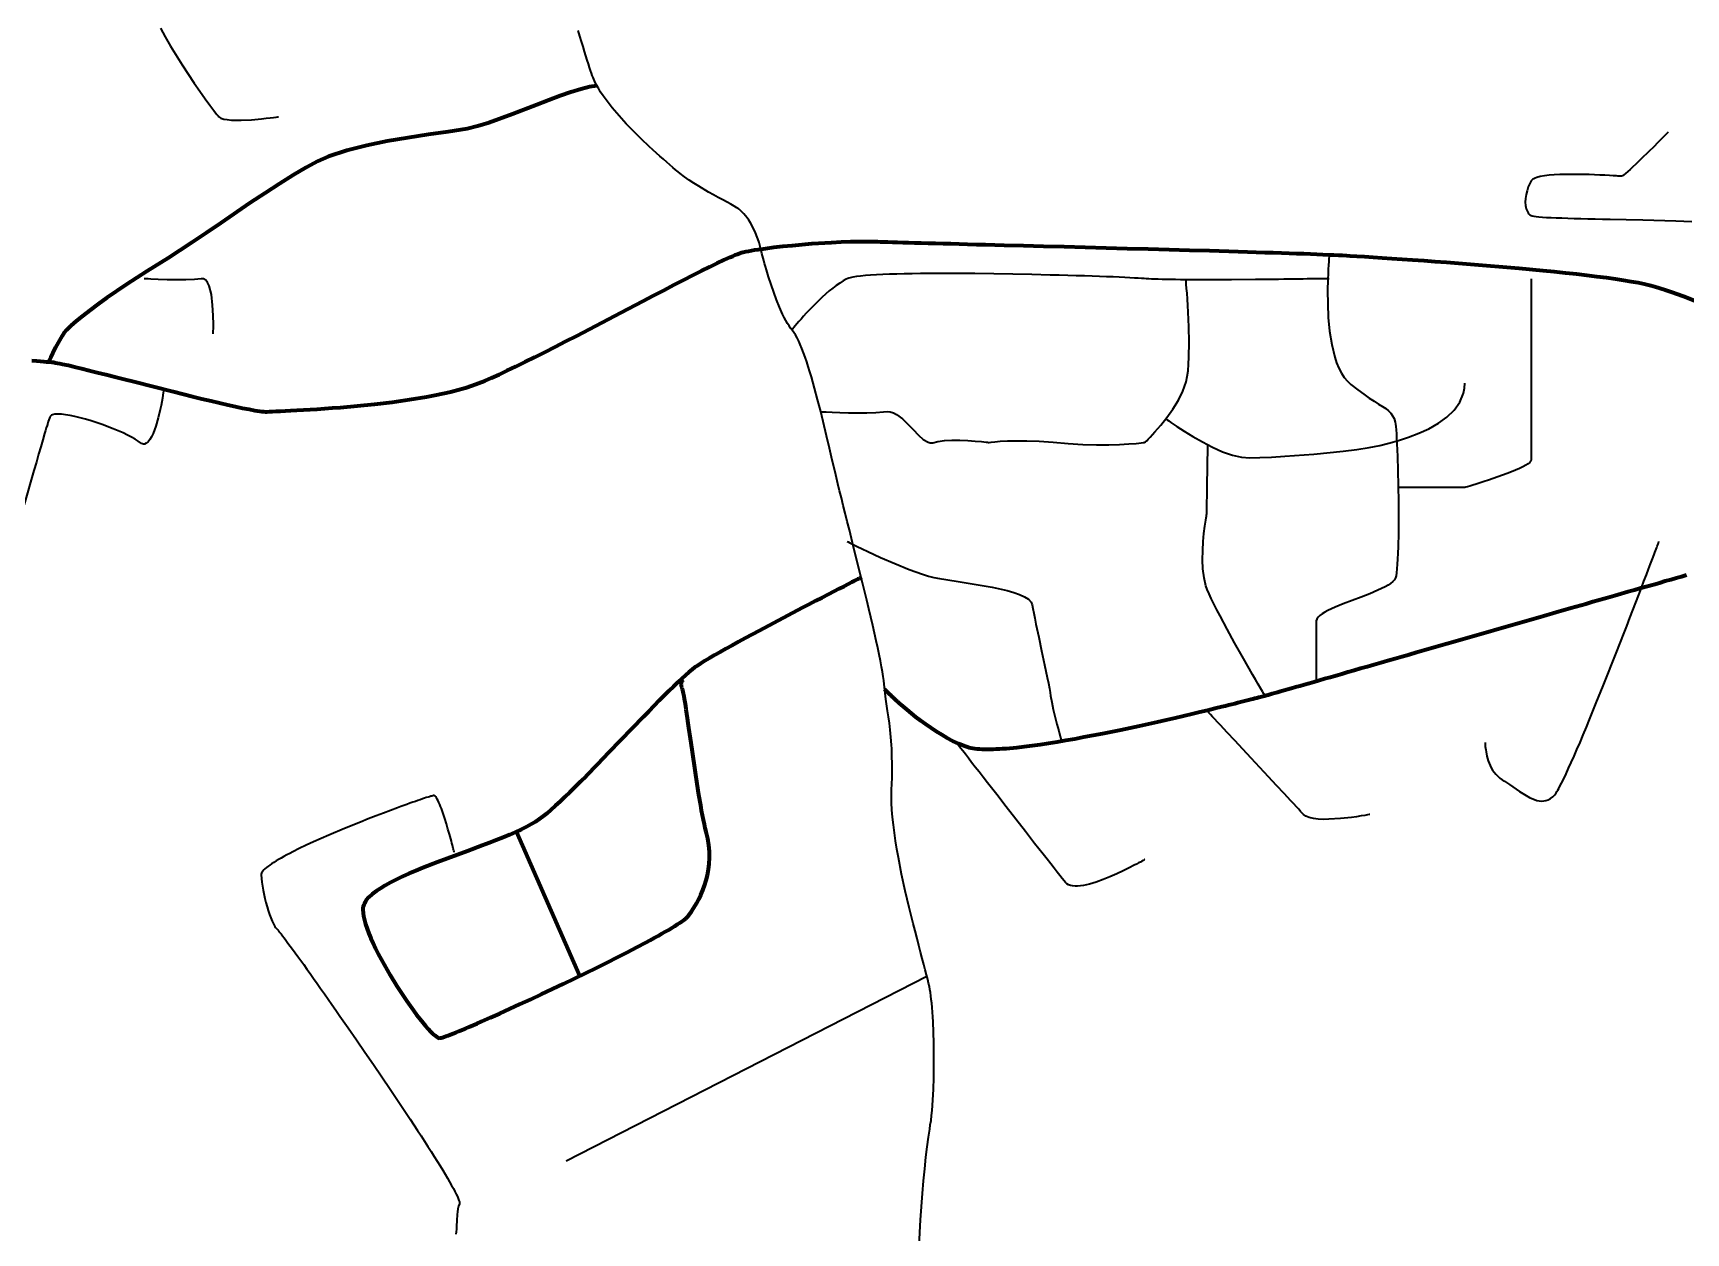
# Model space of a CAD drawing. Header units: inches. Extents: x 23 to 178, y 8 to 179.
# Drawn here: x 50.4 to 74.72, y 97.7 to 115.34 of the extents above; entities that cross this region are included whole.
import ezdxf

# ---------------------------------------------------------------- set-up
doc = ezdxf.new("R2010")
doc.units = ezdxf.units.IN
doc.header["$MEASUREMENT"] = 0
for name, color, linetype in [('Routes 2', 7, 'Continuous'), ('Routes 3', 7, 'Continuous'), ('Routes 4', 7, 'Continuous')]:
    doc.layers.add(name, color=color, linetype=linetype)

msp = doc.modelspace()

# ---------------------------------------------------------------- linework, layer by layer
at = {"layer": 'Routes 2', "color": 7, "lineweight": 106, "true_color": 0xffffff}
msp.add_lwpolyline([(50.385, 110.526), (50.45, 110.519), (50.507, 110.513), (50.557, 110.509), (50.597, 110.506), (50.658, 110.503), (50.679, 110.501), (50.703, 110.497), (50.73, 110.492), (50.761, 110.486), (50.795, 110.479), (50.832, 110.472), (50.915, 110.453), (51.009, 110.431), (51.113, 110.407), (51.225, 110.379), (51.345, 110.349), (51.472, 110.318), (51.605, 110.284), (51.742, 110.249), (51.883, 110.213), (52.172, 110.14), (52.463, 110.066), (52.748, 109.995), (52.885, 109.961), (53.019, 109.929), (53.146, 109.899), (53.267, 109.872), (53.38, 109.847), (53.484, 109.824), (53.579, 109.806), (53.663, 109.791), (53.7, 109.785), (53.735, 109.78), (53.766, 109.776), (53.794, 109.773), (53.819, 109.771), (53.84, 109.771), (53.877, 109.773), (53.922, 109.775), (53.978, 109.777), (54.042, 109.78), (54.115, 109.784), (54.195, 109.788), (54.283, 109.792), (54.377, 109.797), (54.477, 109.803), (54.582, 109.81), (54.693, 109.817), (54.808, 109.826), (54.926, 109.835), (55.172, 109.856), (55.426, 109.882), (55.684, 109.913), (55.94, 109.949), (56.19, 109.991), (56.312, 110.014), (56.431, 110.039), (56.545, 110.065), (56.656, 110.094), (56.761, 110.124), (56.861, 110.156), (56.955, 110.189), (57.046, 110.226), (57.146, 110.269), (57.256, 110.319), (57.376, 110.375), (57.504, 110.437), (57.639, 110.503), (57.782, 110.574), (57.929, 110.648), (58.082, 110.726), (58.239, 110.807), (58.399, 110.889), (59.051, 111.229), (59.373, 111.398), (59.53, 111.479), (59.683, 111.559), (59.83, 111.635), (59.973, 111.708), (60.108, 111.777), (60.236, 111.842), (60.356, 111.901), (60.466, 111.955), (60.566, 112.002), (60.612, 112.023), (60.655, 112.042), (60.695, 112.06), (60.732, 112.076), (60.766, 112.089), (60.797, 112.101), (60.824, 112.11), (60.847, 112.118), (60.885, 112.127), (60.925, 112.134), (60.969, 112.142), (61.016, 112.15), (61.067, 112.157), (61.178, 112.173), (61.3, 112.188), (61.431, 112.203), (61.569, 112.217), (61.858, 112.242), (62.149, 112.261), (62.291, 112.268), (62.428, 112.273), (62.558, 112.276), (62.678, 112.276), (62.789, 112.273), (62.825, 112.272), (62.869, 112.27), (62.92, 112.269), (62.978, 112.267), (63.044, 112.265), (63.116, 112.263), (63.195, 112.261), (63.279, 112.259), (63.37, 112.256), (63.467, 112.254), (63.569, 112.251), (63.676, 112.248), (63.788, 112.245), (63.904, 112.242), (64.025, 112.239), (64.15, 112.236), (64.279, 112.232), (64.412, 112.229), (64.687, 112.222), (64.973, 112.214), (65.268, 112.206), (65.57, 112.198), (65.877, 112.19), (66.499, 112.173), (66.808, 112.165), (67.115, 112.156), (67.416, 112.147), (67.709, 112.139), (67.993, 112.13), (68.265, 112.122), (68.396, 112.118), (68.524, 112.114), (68.647, 112.11), (68.766, 112.106), (68.881, 112.102), (68.99, 112.098), (69.095, 112.095), (69.195, 112.091), (69.289, 112.087), (69.377, 112.084), (69.459, 112.08), (69.535, 112.077), (69.605, 112.074), (69.667, 112.071), (69.722, 112.068), (69.772, 112.065), (69.876, 112.059), (69.99, 112.052), (70.115, 112.044), (70.249, 112.035), (70.391, 112.026), (70.541, 112.016), (70.697, 112.005), (70.859, 111.993), (71.025, 111.981), (71.196, 111.968), (71.547, 111.941), (72.26, 111.881), (72.61, 111.848), (72.779, 111.831), (72.945, 111.814), (73.105, 111.797), (73.26, 111.779), (73.407, 111.761), (73.547, 111.743), (73.679, 111.725), (73.801, 111.706), (73.912, 111.688), (74.013, 111.669), (74.102, 111.65), (74.179, 111.632), (74.253, 111.611), (74.331, 111.587), (74.414, 111.561), (74.5, 111.532), (74.68, 111.468), (74.869, 111.397)], dxfattribs=at)
at = {"layer": 'Routes 3', "color": 7, "lineweight": 70, "true_color": 0xffffff}
for points in [[(58.697, 114.563), (58.587, 114.546), (58.458, 114.514), (58.313, 114.469), (58.155, 114.414), (57.988, 114.351), (57.813, 114.284), (57.455, 114.145), (57.105, 114.02), (56.94, 113.97), (56.787, 113.931), (56.508, 113.886), (56.218, 113.845), (55.611, 113.747), (55.309, 113.686), (55.019, 113.612), (54.745, 113.522), (54.592, 113.453), (54.418, 113.36), (54.229, 113.249), (54.026, 113.123), (53.814, 112.986), (53.597, 112.841), (53.161, 112.545), (52.95, 112.4), (52.748, 112.264), (52.56, 112.139), (52.388, 112.03), (52.077, 111.838), (51.773, 111.64), (51.488, 111.445), (51.357, 111.351), (51.237, 111.261), (51.129, 111.178), (51.035, 111.101), (50.957, 111.032), (50.896, 110.974), (50.855, 110.926), (50.828, 110.885), (50.731, 110.713), (50.691, 110.633), (50.66, 110.567), (50.64, 110.522), (50.635, 110.509), (50.633, 110.505)], [(62.584, 107.333), (62.583, 107.332), (62.578, 107.33), (62.571, 107.326), (62.561, 107.321), (62.548, 107.315), (62.533, 107.307), (62.515, 107.298), (62.495, 107.288), (62.473, 107.276), (62.448, 107.263), (62.392, 107.235), (62.328, 107.202), (62.257, 107.166), (62.179, 107.126), (62.096, 107.082), (62.007, 107.036), (61.913, 106.988), (61.816, 106.937), (61.715, 106.885), (61.507, 106.776), (61.083, 106.551), (60.878, 106.44), (60.779, 106.386), (60.684, 106.334), (60.593, 106.283), (60.507, 106.235), (60.427, 106.189), (60.353, 106.146), (60.286, 106.106), (60.227, 106.069), (60.176, 106.036), (60.154, 106.022), (60.134, 106.008), (60.095, 105.978), (60.049, 105.941), (59.999, 105.897), (59.945, 105.847), (59.886, 105.792), (59.823, 105.731), (59.756, 105.666), (59.686, 105.596), (59.613, 105.522), (59.537, 105.445), (59.459, 105.365), (59.379, 105.283), (59.214, 105.111), (59.044, 104.935), (58.873, 104.758), (58.703, 104.583), (58.537, 104.414), (58.455, 104.332), (58.376, 104.254), (58.299, 104.178), (58.225, 104.107), (58.153, 104.039), (58.084, 103.976), (58.019, 103.918), (57.958, 103.865), (57.901, 103.819), (57.848, 103.778), (57.794, 103.741), (57.731, 103.704), (57.66, 103.666), (57.583, 103.627), (57.499, 103.589), (57.41, 103.55), (57.315, 103.511), (57.216, 103.472), (57.114, 103.432), (57.008, 103.392), (56.791, 103.311), (56.349, 103.147), (56.135, 103.063), (56.032, 103.021), (55.932, 102.978), (55.837, 102.935), (55.746, 102.892), (55.661, 102.849), (55.582, 102.806), (55.51, 102.762), (55.446, 102.719), (55.389, 102.675), (55.341, 102.63), (55.303, 102.586), (55.288, 102.564), (55.275, 102.541), (55.265, 102.519), (55.258, 102.497), (55.253, 102.474), (55.252, 102.452), (55.255, 102.404), (55.263, 102.352), (55.276, 102.294), (55.293, 102.233), (55.315, 102.168), (55.342, 102.099), (55.371, 102.028), (55.404, 101.954), (55.441, 101.878), (55.48, 101.801), (55.564, 101.643), (55.656, 101.483), (55.753, 101.326), (55.851, 101.175), (55.9, 101.103), (55.949, 101.033), (55.997, 100.966), (56.044, 100.903), (56.089, 100.844), (56.133, 100.789), (56.174, 100.739), (56.214, 100.694), (56.25, 100.655), (56.284, 100.622), (56.314, 100.596), (56.34, 100.577), (56.363, 100.565), (56.381, 100.561), (56.391, 100.562), (56.406, 100.565), (56.425, 100.571), (56.448, 100.578), (56.475, 100.588), (56.506, 100.599), (56.541, 100.612), (56.579, 100.627), (56.621, 100.644), (56.666, 100.662), (56.714, 100.682), (56.765, 100.703), (56.819, 100.726), (56.876, 100.751), (56.936, 100.776), (56.998, 100.803), (57.128, 100.861), (57.267, 100.923), (57.413, 100.989), (57.564, 101.058), (57.72, 101.13), (57.88, 101.204), (58.205, 101.358), (58.53, 101.515), (58.69, 101.594), (58.847, 101.672), (58.999, 101.748), (59.145, 101.823), (59.285, 101.896), (59.417, 101.966), (59.479, 102), (59.54, 102.033), (59.597, 102.065), (59.652, 102.096), (59.704, 102.126), (59.753, 102.154), (59.799, 102.182), (59.842, 102.208), (59.882, 102.234), (59.917, 102.257), (59.949, 102.28), (59.978, 102.3), (60.002, 102.32), (60.022, 102.337), (60.038, 102.353), (60.05, 102.367), (60.087, 102.421), (60.123, 102.478), (60.159, 102.538), (60.193, 102.601), (60.225, 102.666), (60.254, 102.735), (60.281, 102.806), (60.304, 102.881), (60.323, 102.958), (60.337, 103.039), (60.347, 103.123), (60.351, 103.211), (60.35, 103.302), (60.341, 103.396), (60.326, 103.494), (60.304, 103.595), (60.29, 103.649), (60.277, 103.708), (60.264, 103.771), (60.25, 103.838), (60.237, 103.909), (60.223, 103.983), (60.197, 104.138), (60.17, 104.301), (60.144, 104.468), (60.095, 104.804), (60.072, 104.966), (60.05, 105.12), (60.039, 105.193), (60.029, 105.263), (60.02, 105.329), (60.011, 105.39), (60.002, 105.448), (59.994, 105.5), (59.986, 105.548), (59.979, 105.589), (59.972, 105.625), (59.966, 105.654), (59.96, 105.676), (59.956, 105.691), (59.948, 105.713), (59.942, 105.732), (59.939, 105.749), (59.937, 105.764), (59.939, 105.788), (59.944, 105.805), (59.952, 105.817), (59.961, 105.825), (59.967, 105.828), (59.97, 105.829)], [(74.728, 107.365), (74.654, 107.344), (74.576, 107.323), (74.496, 107.3), (74.413, 107.277), (74.328, 107.252), (74.24, 107.227), (74.149, 107.202), (74.056, 107.175), (73.961, 107.148), (73.864, 107.121), (73.765, 107.092), (73.664, 107.064), (73.561, 107.034), (73.456, 107.004), (73.35, 106.974), (73.243, 106.943), (73.024, 106.881), (72.801, 106.817), (72.575, 106.752), (72.346, 106.687), (71.885, 106.554), (71.426, 106.422), (71.198, 106.357), (70.974, 106.293), (70.754, 106.229), (70.646, 106.198), (70.539, 106.167), (70.433, 106.137), (70.329, 106.107), (70.227, 106.078), (70.126, 106.049), (70.028, 106.021), (69.931, 105.993), (69.837, 105.966), (69.745, 105.939), (69.655, 105.913), (69.567, 105.888), (69.483, 105.864), (69.401, 105.841), (69.321, 105.818), (69.245, 105.796), (69.172, 105.775), (69.102, 105.755), (69.035, 105.736), (68.972, 105.718), (68.912, 105.701), (68.855, 105.685), (68.803, 105.67), (68.754, 105.656), (68.709, 105.643), (68.669, 105.632), (68.632, 105.621), (68.6, 105.612), (68.573, 105.605), (68.549, 105.598), (68.531, 105.593), (68.515, 105.589), (68.498, 105.584), (68.478, 105.579), (68.456, 105.573), (68.432, 105.567), (68.406, 105.56), (68.377, 105.553), (68.347, 105.545), (68.314, 105.537), (68.28, 105.528), (68.243, 105.518), (68.205, 105.509), (68.165, 105.499), (68.123, 105.488), (68.08, 105.477), (68.035, 105.466), (67.988, 105.454), (67.94, 105.442), (67.89, 105.43), (67.787, 105.405), (67.678, 105.378), (67.565, 105.351), (67.447, 105.323), (67.326, 105.295), (67.201, 105.266), (67.073, 105.236), (66.943, 105.207), (66.81, 105.177), (66.676, 105.148), (66.405, 105.09), (66.132, 105.035), (65.996, 105.008), (65.861, 104.983), (65.728, 104.958), (65.596, 104.935), (65.467, 104.913), (65.341, 104.893), (65.218, 104.874), (65.098, 104.858), (64.983, 104.843), (64.872, 104.83), (64.818, 104.825), (64.766, 104.82), (64.715, 104.816), (64.665, 104.812), (64.617, 104.809), (64.57, 104.807), (64.525, 104.805), (64.482, 104.804), (64.44, 104.804), (64.4, 104.804), (64.362, 104.805), (64.325, 104.807), (64.291, 104.81), (64.258, 104.814), (64.228, 104.818), (64.199, 104.823), (64.173, 104.829), (64.149, 104.836), (64.105, 104.852), (64.019, 104.888), (63.934, 104.928), (63.85, 104.972), (63.768, 105.02), (63.687, 105.069), (63.608, 105.121), (63.532, 105.174), (63.459, 105.227), (63.389, 105.281), (63.322, 105.334), (63.26, 105.385), (63.201, 105.435), (63.174, 105.459), (63.148, 105.482), (63.123, 105.504), (63.099, 105.526), (63.077, 105.546), (63.056, 105.566), (63.036, 105.584), (63.018, 105.602), (63.002, 105.618), (62.987, 105.632), (62.973, 105.646), (62.961, 105.657), (62.951, 105.667), (62.943, 105.676), (62.936, 105.683), (62.932, 105.687), (62.929, 105.69), (62.928, 105.691)], [(58.444, 101.473), (57.513, 103.595)]]:
    msp.add_lwpolyline(points, dxfattribs=at)
at = {"layer": 'Routes 4', "color": 7, "lineweight": 35, "true_color": 0xffffff}
for points in [[(52.274, 115.409), (52.345, 115.281), (52.423, 115.146), (52.595, 114.87), (52.772, 114.604), (52.855, 114.482), (52.933, 114.372), (53.002, 114.277), (53.06, 114.199), (53.085, 114.167), (53.105, 114.141), (53.122, 114.121), (53.135, 114.108), (53.164, 114.089), (53.205, 114.075), (53.258, 114.066), (53.32, 114.06), (53.462, 114.058), (53.615, 114.065), (53.763, 114.078), (53.83, 114.085), (53.889, 114.092), (53.939, 114.098), (53.977, 114.103), (54.001, 114.106), (54.01, 114.108)], [(63.435, 97.51), (63.456, 97.89), (63.484, 98.275), (63.5, 98.461), (63.518, 98.64), (63.536, 98.808), (63.554, 98.963), (63.573, 99.101), (63.592, 99.22), (63.601, 99.283), (63.611, 99.35), (63.619, 99.42), (63.626, 99.493), (63.638, 99.648), (63.647, 99.81), (63.652, 99.978), (63.655, 100.148), (63.655, 100.318), (63.653, 100.485), (63.648, 100.647), (63.641, 100.801), (63.637, 100.874), (63.632, 100.943), (63.627, 101.009), (63.621, 101.072), (63.615, 101.13), (63.609, 101.184), (63.602, 101.233), (63.595, 101.277), (63.587, 101.318), (63.576, 101.366), (63.562, 101.424), (63.546, 101.489), (63.527, 101.563), (63.506, 101.644), (63.483, 101.731), (63.458, 101.824), (63.432, 101.923), (63.405, 102.027), (63.377, 102.135), (63.348, 102.247), (63.319, 102.363), (63.29, 102.481), (63.233, 102.724), (63.179, 102.971), (63.131, 103.218), (63.109, 103.34), (63.089, 103.461), (63.072, 103.579), (63.057, 103.695), (63.045, 103.807), (63.037, 103.915), (63.031, 104.019), (63.03, 104.118), (63.032, 104.212), (63.036, 104.301), (63.038, 104.385), (63.039, 104.465), (63.039, 104.542), (63.039, 104.615), (63.037, 104.684), (63.035, 104.75), (63.033, 104.814), (63.029, 104.874), (63.02, 104.987), (63.01, 105.092), (62.998, 105.19), (62.985, 105.282), (62.972, 105.371), (62.947, 105.543), (62.935, 105.63), (62.925, 105.72), (62.92, 105.766), (62.916, 105.816), (62.908, 105.875), (62.897, 105.944), (62.883, 106.021), (62.867, 106.106), (62.848, 106.199), (62.828, 106.298), (62.805, 106.403), (62.78, 106.514), (62.753, 106.629), (62.725, 106.749), (62.696, 106.872), (62.666, 106.998), (62.603, 107.256), (62.473, 107.779), (62.41, 108.034), (62.379, 108.157), (62.349, 108.277), (62.32, 108.392), (62.292, 108.503), (62.266, 108.609), (62.242, 108.708), (62.219, 108.801), (62.199, 108.887), (62.159, 109.058), (62.117, 109.234), (62.075, 109.414), (61.988, 109.773), (61.943, 109.949), (61.898, 110.119), (61.852, 110.282), (61.829, 110.359), (61.806, 110.434), (61.783, 110.506), (61.759, 110.574), (61.736, 110.639), (61.712, 110.7), (61.688, 110.757), (61.665, 110.809), (61.641, 110.857), (61.617, 110.9), (61.593, 110.937), (61.57, 110.969), (61.546, 110.999), (61.522, 111.032), (61.498, 111.07), (61.474, 111.112), (61.451, 111.157), (61.428, 111.204), (61.382, 111.307), (61.338, 111.417), (61.297, 111.53), (61.258, 111.643), (61.222, 111.753), (61.19, 111.856), (61.176, 111.905), (61.162, 111.95), (61.15, 111.992), (61.14, 112.031), (61.13, 112.065), (61.122, 112.095), (61.115, 112.12), (61.11, 112.14), (61.106, 112.153), (61.104, 112.161), (61.104, 112.162), (61.104, 112.163), (61.104, 112.165), (61.102, 112.172), (61.096, 112.201), (61.082, 112.258), (61.065, 112.312), (61.046, 112.364), (61.025, 112.414), (61.002, 112.461), (60.979, 112.505), (60.955, 112.547), (60.93, 112.585), (60.905, 112.62), (60.88, 112.652), (60.855, 112.681), (60.832, 112.707), (60.809, 112.728), (60.787, 112.747), (60.773, 112.757), (60.756, 112.768), (60.716, 112.793), (60.667, 112.821), (60.611, 112.852), (60.549, 112.886), (60.482, 112.922), (60.412, 112.96), (60.34, 113), (60.193, 113.086), (60.12, 113.131), (60.051, 113.177), (59.985, 113.224), (59.923, 113.272), (59.89, 113.299), (59.853, 113.33), (59.812, 113.363), (59.769, 113.4), (59.723, 113.44), (59.674, 113.482), (59.624, 113.527), (59.571, 113.573), (59.463, 113.673), (59.351, 113.779), (59.238, 113.891), (59.127, 114.006), (59.021, 114.123), (58.921, 114.241), (58.874, 114.299), (58.83, 114.357), (58.789, 114.415), (58.751, 114.472), (58.717, 114.527), (58.686, 114.582), (58.66, 114.635), (58.639, 114.686), (58.628, 114.714), (58.616, 114.749), (58.602, 114.789), (58.587, 114.834), (58.571, 114.885), (58.553, 114.942), (58.534, 115.003), (58.513, 115.068), (58.492, 115.139), (58.469, 115.213), (58.446, 115.292), (58.421, 115.375)], [(74.457, 113.882), (74.456, 113.881), (74.453, 113.878), (74.441, 113.866), (74.423, 113.847), (74.398, 113.822), (74.368, 113.792), (74.333, 113.757), (74.295, 113.718), (74.253, 113.676), (74.163, 113.588), (74.07, 113.497), (73.98, 113.41), (73.937, 113.37), (73.897, 113.334), (73.861, 113.302), (73.83, 113.275), (73.803, 113.254), (73.783, 113.24), (73.769, 113.233), (73.757, 113.233), (73.747, 113.234), (73.733, 113.234), (73.716, 113.235), (73.696, 113.237), (73.649, 113.24), (73.591, 113.243), (73.526, 113.247), (73.453, 113.25), (73.374, 113.254), (73.292, 113.257), (73.118, 113.261), (72.944, 113.26), (72.86, 113.258), (72.779, 113.254), (72.704, 113.247), (72.635, 113.239), (72.574, 113.228), (72.522, 113.214), (72.5, 113.206), (72.481, 113.197), (72.465, 113.188), (72.452, 113.177), (72.442, 113.166), (72.435, 113.154), (72.422, 113.129), (72.398, 113.077), (72.38, 113.021), (72.366, 112.965), (72.357, 112.908), (72.354, 112.853), (72.357, 112.801), (72.367, 112.754), (72.384, 112.713), (72.395, 112.695), (72.407, 112.679), (72.422, 112.665), (72.439, 112.654), (72.453, 112.649), (72.478, 112.645), (72.512, 112.641), (72.555, 112.637), (72.607, 112.633), (72.667, 112.629), (72.735, 112.626), (72.809, 112.623), (72.891, 112.62), (72.979, 112.617), (73.072, 112.614), (73.17, 112.611), (73.273, 112.609), (73.38, 112.606), (73.491, 112.603), (73.605, 112.601), (73.84, 112.595), (74.082, 112.59), (74.568, 112.576), (74.804, 112.568)], [(69.471, 112.08), (69.47, 112.073), (69.468, 112.054), (69.466, 112.022), (69.462, 111.98), (69.459, 111.927), (69.455, 111.866), (69.452, 111.796), (69.449, 111.719), (69.445, 111.547), (69.447, 111.358), (69.456, 111.158), (69.475, 110.956), (69.506, 110.76), (69.55, 110.575), (69.578, 110.49), (69.611, 110.411), (69.648, 110.339), (69.69, 110.275), (69.737, 110.219), (69.788, 110.173), (69.888, 110.094), (69.978, 110.027), (70.059, 109.971), (70.131, 109.925), (70.195, 109.884), (70.251, 109.849), (70.3, 109.816), (70.341, 109.783), (70.375, 109.749), (70.402, 109.712), (70.423, 109.669), (70.439, 109.618), (70.444, 109.589), (70.448, 109.554), (70.453, 109.506), (70.457, 109.447), (70.461, 109.377), (70.465, 109.297), (70.469, 109.209), (70.473, 109.114), (70.479, 108.905), (70.484, 108.68), (70.487, 108.447), (70.488, 108.214), (70.487, 107.99), (70.483, 107.784), (70.48, 107.691), (70.476, 107.605), (70.471, 107.528), (70.466, 107.46), (70.459, 107.404), (70.452, 107.359), (70.443, 107.327), (70.428, 107.3), (70.404, 107.274), (70.373, 107.247), (70.335, 107.221), (70.291, 107.195), (70.187, 107.145), (70.068, 107.095), (69.939, 107.045), (69.677, 106.947), (69.556, 106.898), (69.45, 106.849), (69.404, 106.824), (69.364, 106.799), (69.331, 106.773), (69.305, 106.748), (69.288, 106.722), (69.279, 106.696), (69.278, 106.638), (69.278, 106.567), (69.278, 106.487), (69.278, 106.308), (69.278, 106.125), (69.278, 106.04), (69.278, 105.964), (69.278, 105.899), (69.278, 105.849), (69.278, 105.817), (69.278, 105.806)], [(53.051, 110.918), (53.051, 110.927), (53.052, 110.954), (53.053, 110.996), (53.053, 111.051), (53.051, 111.186), (53.043, 111.34), (53.024, 111.492), (52.992, 111.621), (52.969, 111.67), (52.942, 111.706), (52.91, 111.726), (52.872, 111.727), (52.774, 111.714), (52.65, 111.708), (52.372, 111.71), (52.242, 111.715), (52.135, 111.721), (52.093, 111.723), (52.062, 111.726), (52.042, 111.727), (52.035, 111.727)], [(69.471, 111.727), (69.467, 111.727), (69.456, 111.727), (69.438, 111.727), (69.414, 111.727), (69.383, 111.726), (69.346, 111.726), (69.304, 111.725), (69.256, 111.724), (69.203, 111.723), (69.146, 111.723), (69.084, 111.722), (69.018, 111.721), (68.949, 111.72), (68.876, 111.719), (68.8, 111.718), (68.721, 111.717), (68.557, 111.716), (68.386, 111.714), (68.033, 111.712), (67.856, 111.711), (67.682, 111.711), (67.515, 111.711), (67.356, 111.712), (67.28, 111.712), (67.208, 111.713), (67.139, 111.714), (67.073, 111.715), (67.012, 111.716), (66.955, 111.718), (66.903, 111.719), (66.856, 111.721), (66.814, 111.723), (66.778, 111.726), (66.747, 111.728), (66.709, 111.731), (66.661, 111.734), (66.604, 111.737), (66.538, 111.741), (66.464, 111.744), (66.381, 111.748), (66.291, 111.752), (66.194, 111.756), (66.091, 111.759), (65.982, 111.763), (65.867, 111.767), (65.748, 111.771), (65.624, 111.774), (65.496, 111.778), (65.365, 111.781), (65.095, 111.788), (64.817, 111.793), (64.536, 111.798), (64.255, 111.801), (63.979, 111.803), (63.843, 111.803), (63.711, 111.803), (63.582, 111.803), (63.456, 111.802), (63.335, 111.8), (63.218, 111.798), (63.107, 111.795), (63.001, 111.792), (62.901, 111.788), (62.808, 111.783), (62.723, 111.778), (62.645, 111.772), (62.575, 111.765), (62.514, 111.758), (62.462, 111.75), (62.42, 111.741), (62.403, 111.736), (62.388, 111.731), (62.364, 111.72), (62.317, 111.694), (62.268, 111.663), (62.217, 111.628), (62.166, 111.589), (62.115, 111.547), (62.012, 111.455), (61.913, 111.359), (61.82, 111.264), (61.776, 111.218), (61.736, 111.174), (61.699, 111.133), (61.666, 111.095), (61.636, 111.061), (61.612, 111.032), (61.591, 111.008), (61.577, 110.99), (61.567, 110.979), (61.564, 110.975)], [(61.989, 109.771), (61.994, 109.771), (62.01, 109.77), (62.035, 109.768), (62.069, 109.767), (62.158, 109.763), (62.27, 109.759), (62.398, 109.756), (62.533, 109.754), (62.669, 109.755), (62.798, 109.76), (62.913, 109.769), (62.964, 109.773), (63.012, 109.767), (63.059, 109.752), (63.105, 109.73), (63.192, 109.668), (63.351, 109.507), (63.425, 109.428), (63.497, 109.363), (63.567, 109.322), (63.601, 109.313), (63.636, 109.314), (63.711, 109.334), (63.808, 109.347), (63.919, 109.352), (64.037, 109.352), (64.154, 109.347), (64.262, 109.339), (64.354, 109.331), (64.422, 109.324), (64.444, 109.321), (64.458, 109.32), (64.466, 109.32), (64.495, 109.324), (64.55, 109.329), (64.63, 109.336), (64.736, 109.341), (64.867, 109.344), (65.023, 109.343), (65.203, 109.337), (65.407, 109.324), (65.63, 109.304), (65.846, 109.29), (66.046, 109.284), (66.227, 109.284), (66.386, 109.289), (66.52, 109.297), (66.627, 109.305), (66.669, 109.309), (66.704, 109.313), (66.73, 109.316), (66.748, 109.318), (66.759, 109.321), (66.767, 109.329), (66.784, 109.345), (66.807, 109.368), (66.835, 109.398), (66.906, 109.475), (66.99, 109.571), (67.08, 109.684), (67.17, 109.808), (67.251, 109.94), (67.318, 110.075), (67.364, 110.21), (67.38, 110.287), (67.392, 110.374), (67.4, 110.47), (67.406, 110.572), (67.409, 110.792), (67.405, 111.017), (67.396, 111.234), (67.39, 111.335), (67.384, 111.428), (67.378, 111.512), (67.372, 111.585), (67.367, 111.644), (67.363, 111.689), (67.36, 111.718), (67.359, 111.727)], [(72.439, 111.727), (72.439, 111.723), (72.439, 111.711), (72.439, 111.691), (72.439, 111.664), (72.439, 111.63), (72.439, 111.59), (72.439, 111.543), (72.439, 111.491), (72.439, 111.433), (72.439, 111.37), (72.439, 111.303), (72.439, 111.232), (72.439, 111.156), (72.439, 111.078), (72.439, 110.912), (72.439, 110.737), (72.439, 110.556), (72.439, 110.189), (72.439, 110.009), (72.439, 109.836), (72.439, 109.672), (72.439, 109.595), (72.439, 109.521), (72.439, 109.451), (72.439, 109.385), (72.439, 109.325), (72.439, 109.269), (72.439, 109.218), (72.439, 109.174), (72.439, 109.136), (72.439, 109.104), (72.439, 109.08), (72.439, 109.063), (72.436, 109.045), (72.422, 109.026), (72.397, 109.006), (72.362, 108.984), (72.319, 108.961), (72.269, 108.937), (72.212, 108.913), (72.151, 108.887), (72.086, 108.862), (71.95, 108.812), (71.814, 108.766), (71.749, 108.744), (71.688, 108.724), (71.631, 108.706), (71.581, 108.69), (71.538, 108.677), (71.503, 108.666), (71.478, 108.659), (71.464, 108.655), (71.46, 108.654), (71.45, 108.654), (71.428, 108.654), (71.397, 108.654), (71.357, 108.654), (71.309, 108.654), (71.255, 108.654), (71.195, 108.654), (71.065, 108.654), (70.929, 108.654), (70.796, 108.654), (70.734, 108.654), (70.676, 108.654), (70.624, 108.654), (70.578, 108.654), (70.541, 108.654), (70.512, 108.654), (70.495, 108.654), (70.488, 108.654)], [(67.066, 109.666), (67.071, 109.662), (67.086, 109.651), (67.11, 109.635), (67.141, 109.613), (67.226, 109.555), (67.336, 109.485), (67.463, 109.406), (67.604, 109.326), (67.752, 109.25), (67.901, 109.183), (68.046, 109.131), (68.181, 109.1), (68.303, 109.094), (68.448, 109.097), (68.622, 109.104), (68.817, 109.115), (69.245, 109.147), (69.677, 109.19), (69.878, 109.216), (70.058, 109.244), (70.212, 109.273), (70.345, 109.306), (70.487, 109.346), (70.636, 109.395), (70.787, 109.453), (70.935, 109.521), (71.075, 109.601), (71.201, 109.692), (71.308, 109.796), (71.391, 109.913), (71.445, 110.044), (71.459, 110.115), (71.464, 110.191)], [(52.324, 110.101), (52.324, 110.099), (52.323, 110.095), (52.321, 110.077), (52.317, 110.049), (52.311, 110.013), (52.303, 109.969), (52.294, 109.918), (52.284, 109.863), (52.271, 109.804), (52.242, 109.681), (52.207, 109.559), (52.187, 109.502), (52.166, 109.449), (52.143, 109.402), (52.119, 109.362), (52.094, 109.33), (52.067, 109.308), (52.039, 109.296), (52.025, 109.295), (52.01, 109.297), (51.995, 109.302), (51.979, 109.311), (51.945, 109.337), (51.902, 109.366), (51.85, 109.396), (51.791, 109.427), (51.725, 109.458), (51.654, 109.49), (51.578, 109.521), (51.418, 109.582), (51.254, 109.636), (51.172, 109.661), (51.093, 109.682), (51.017, 109.701), (50.945, 109.716), (50.878, 109.727), (50.818, 109.734), (50.765, 109.736), (50.721, 109.733), (50.686, 109.725), (50.672, 109.719), (50.661, 109.711), (50.654, 109.701), (50.648, 109.69), (50.641, 109.674), (50.634, 109.653), (50.625, 109.629), (50.616, 109.6), (50.606, 109.568), (50.595, 109.532), (50.583, 109.493), (50.57, 109.451), (50.543, 109.358), (50.514, 109.256), (50.482, 109.146), (50.449, 109.029), (50.414, 108.907), (50.269, 108.408)], [(68.526, 105.592), (68.521, 105.599), (68.508, 105.622), (68.487, 105.658), (68.459, 105.706), (68.424, 105.764), (68.385, 105.833), (68.34, 105.909), (68.292, 105.993), (68.187, 106.177), (68.076, 106.374), (67.966, 106.575), (67.863, 106.768), (67.815, 106.859), (67.772, 106.945), (67.734, 107.024), (67.702, 107.095), (67.676, 107.156), (67.656, 107.211), (67.628, 107.329), (67.612, 107.459), (67.606, 107.594), (67.608, 107.73), (67.615, 107.861), (67.627, 107.982), (67.64, 108.088), (67.653, 108.174), (67.658, 108.208), (67.663, 108.234), (67.666, 108.253), (67.668, 108.264), (67.669, 108.266), (67.669, 108.277), (67.669, 108.299), (67.67, 108.332), (67.67, 108.375), (67.671, 108.425), (67.673, 108.544), (67.675, 108.68), (67.679, 108.961), (67.681, 109.087), (67.682, 109.142), (67.683, 109.19), (67.684, 109.229), (67.684, 109.258), (67.684, 109.277), (67.684, 109.284)], [(62.38, 107.861), (62.39, 107.856), (62.418, 107.841), (62.464, 107.819), (62.524, 107.79), (62.597, 107.755), (62.68, 107.716), (62.87, 107.628), (63.291, 107.451), (63.488, 107.38), (63.576, 107.353), (63.655, 107.333), (63.736, 107.317), (63.829, 107.302), (64.042, 107.269), (64.511, 107.191), (64.731, 107.142), (64.828, 107.114), (64.915, 107.083), (64.988, 107.049), (65.045, 107.013), (65.083, 106.972), (65.101, 106.929), (65.11, 106.876), (65.123, 106.81), (65.138, 106.734), (65.155, 106.648), (65.195, 106.458), (65.239, 106.253), (65.282, 106.049), (65.321, 105.861), (65.338, 105.777), (65.352, 105.703), (65.363, 105.641), (65.371, 105.592), (65.387, 105.499), (65.41, 105.393), (65.464, 105.174), (65.49, 105.076), (65.512, 104.997), (65.528, 104.944), (65.532, 104.929), (65.533, 104.924)], [(71.762, 104.905), (71.762, 104.902), (71.762, 104.895), (71.763, 104.883), (71.764, 104.867), (71.765, 104.847), (71.768, 104.824), (71.771, 104.798), (71.776, 104.769), (71.789, 104.707), (71.809, 104.639), (71.836, 104.57), (71.853, 104.536), (71.873, 104.502), (71.895, 104.469), (71.92, 104.439), (71.948, 104.41), (71.979, 104.383), (72.013, 104.359), (72.05, 104.338), (72.124, 104.29), (72.271, 104.188), (72.344, 104.14), (72.416, 104.098), (72.451, 104.081), (72.487, 104.067), (72.522, 104.056), (72.556, 104.048), (72.591, 104.045), (72.625, 104.047), (72.658, 104.053), (72.691, 104.065), (72.724, 104.083), (72.757, 104.107), (72.773, 104.121), (72.781, 104.129), (72.789, 104.139), (72.799, 104.152), (72.809, 104.167), (72.82, 104.185), (72.832, 104.205), (72.845, 104.228), (72.859, 104.253), (72.888, 104.309), (72.92, 104.374), (72.954, 104.447), (72.991, 104.527), (73.03, 104.613), (73.071, 104.706), (73.114, 104.805), (73.159, 104.909), (73.204, 105.018), (73.252, 105.131), (73.3, 105.247), (73.349, 105.367), (73.398, 105.489), (73.499, 105.739), (73.701, 106.247), (73.798, 106.497), (73.846, 106.619), (73.892, 106.739), (73.937, 106.855), (73.98, 106.967), (74.022, 107.076), (74.062, 107.179), (74.099, 107.277), (74.135, 107.37), (74.167, 107.456), (74.198, 107.535), (74.225, 107.607), (74.249, 107.671), (74.26, 107.7), (74.27, 107.727), (74.28, 107.752), (74.288, 107.774), (74.295, 107.794), (74.302, 107.811), (74.308, 107.826), (74.312, 107.838), (74.316, 107.848), (74.319, 107.855), (74.32, 107.859), (74.321, 107.861)], [(70.069, 103.849), (70.066, 103.849), (70.059, 103.847), (70.033, 103.842), (69.991, 103.835), (69.937, 103.826), (69.872, 103.816), (69.799, 103.806), (69.636, 103.788), (69.466, 103.777), (69.384, 103.776), (69.307, 103.78), (69.236, 103.788), (69.175, 103.802), (69.126, 103.822), (69.09, 103.849), (69.073, 103.868), (69.049, 103.893), (69.02, 103.925), (68.986, 103.962), (68.947, 104.004), (68.903, 104.051), (68.856, 104.102), (68.805, 104.157), (68.694, 104.276), (68.574, 104.404), (68.323, 104.674), (68.198, 104.808), (68.079, 104.936), (67.968, 105.055), (67.917, 105.11), (67.87, 105.161), (67.826, 105.207), (67.787, 105.249), (67.753, 105.286), (67.724, 105.317), (67.7, 105.342), (67.683, 105.361), (67.672, 105.372), (67.669, 105.376)], [(66.757, 103.186), (66.754, 103.184), (66.746, 103.179), (66.733, 103.172), (66.715, 103.162), (66.692, 103.149), (66.666, 103.135), (66.635, 103.119), (66.601, 103.101), (66.524, 103.062), (66.438, 103.019), (66.343, 102.975), (66.244, 102.932), (66.143, 102.891), (66.042, 102.855), (65.945, 102.825), (65.852, 102.805), (65.809, 102.798), (65.768, 102.794), (65.73, 102.794), (65.695, 102.797), (65.663, 102.803), (65.635, 102.814), (65.611, 102.828), (65.591, 102.847), (65.569, 102.873), (65.542, 102.907), (65.507, 102.95), (65.468, 103), (65.422, 103.057), (65.373, 103.121), (65.318, 103.19), (65.26, 103.264), (65.199, 103.342), (65.135, 103.424), (65, 103.597), (64.717, 103.96), (64.577, 104.141), (64.443, 104.313), (64.38, 104.395), (64.319, 104.473), (64.262, 104.546), (64.209, 104.615), (64.161, 104.678), (64.117, 104.734), (64.079, 104.784), (64.046, 104.825), (64.02, 104.859), (64.001, 104.884), (63.989, 104.899), (63.985, 104.905)], [(56.597, 103.296), (56.596, 103.298), (56.595, 103.305), (56.592, 103.316), (56.588, 103.332), (56.583, 103.35), (56.577, 103.373), (56.571, 103.398), (56.563, 103.426), (56.555, 103.456), (56.546, 103.489), (56.537, 103.523), (56.527, 103.559), (56.505, 103.634), (56.482, 103.711), (56.458, 103.789), (56.433, 103.864), (56.408, 103.934), (56.395, 103.966), (56.383, 103.997), (56.371, 104.024), (56.359, 104.05), (56.347, 104.072), (56.336, 104.091), (56.325, 104.106), (56.315, 104.117), (56.305, 104.124), (56.296, 104.126), (56.29, 104.126), (56.28, 104.124), (56.268, 104.12), (56.252, 104.116), (56.233, 104.11), (56.211, 104.104), (56.186, 104.096), (56.159, 104.087), (56.129, 104.077), (56.097, 104.066), (56.062, 104.054), (56.025, 104.041), (55.986, 104.027), (55.945, 104.013), (55.902, 103.997), (55.857, 103.981), (55.81, 103.964), (55.762, 103.946), (55.661, 103.909), (55.556, 103.869), (55.446, 103.827), (55.333, 103.783), (55.218, 103.737), (54.984, 103.642), (54.751, 103.544), (54.637, 103.494), (54.527, 103.445), (54.42, 103.395), (54.318, 103.347), (54.222, 103.299), (54.176, 103.276), (54.132, 103.253), (54.09, 103.23), (54.049, 103.208), (54.011, 103.186), (53.975, 103.165), (53.942, 103.144), (53.911, 103.124), (53.882, 103.104), (53.856, 103.085), (53.833, 103.067), (53.812, 103.049), (53.795, 103.032), (53.78, 103.016), (53.769, 103.001), (53.761, 102.986), (53.757, 102.973), (53.756, 102.96), (53.761, 102.908), (53.767, 102.853), (53.776, 102.795), (53.786, 102.735), (53.812, 102.613), (53.827, 102.552), (53.843, 102.492), (53.86, 102.434), (53.879, 102.379), (53.898, 102.327), (53.917, 102.28), (53.938, 102.238), (53.959, 102.202), (53.969, 102.186), (53.98, 102.172), (53.99, 102.161), (54.001, 102.151), (54.008, 102.144), (54.018, 102.131), (54.033, 102.114), (54.05, 102.092), (54.071, 102.065), (54.095, 102.034), (54.121, 101.998), (54.151, 101.958), (54.183, 101.914), (54.218, 101.867), (54.256, 101.815), (54.296, 101.76), (54.338, 101.702), (54.382, 101.64), (54.428, 101.576), (54.476, 101.508), (54.526, 101.438), (54.578, 101.365), (54.631, 101.29), (54.686, 101.213), (54.741, 101.134), (54.798, 101.052), (54.856, 100.969), (54.915, 100.885), (55.036, 100.712), (55.159, 100.535), (55.283, 100.354), (55.407, 100.173), (55.531, 99.991), (55.653, 99.81), (55.773, 99.631), (55.89, 99.456), (55.947, 99.37), (56.002, 99.286), (56.056, 99.203), (56.109, 99.122), (56.16, 99.043), (56.209, 98.966), (56.257, 98.892), (56.303, 98.819), (56.346, 98.75), (56.388, 98.683), (56.427, 98.619), (56.463, 98.557), (56.498, 98.5), (56.529, 98.445), (56.558, 98.394), (56.584, 98.347), (56.607, 98.304), (56.626, 98.265), (56.643, 98.23), (56.656, 98.199), (56.666, 98.173), (56.672, 98.152), (56.674, 98.135), (56.672, 98.124), (56.66, 98.087), (56.651, 98.048), (56.644, 98.007), (56.639, 97.965), (56.633, 97.878), (56.63, 97.793), (56.628, 97.752), (56.625, 97.713), (56.621, 97.678)], [(58.243, 98.755), (63.55, 101.473)]]:
    msp.add_lwpolyline(points, dxfattribs=at)

doc.saveas('drawing.dxf')
